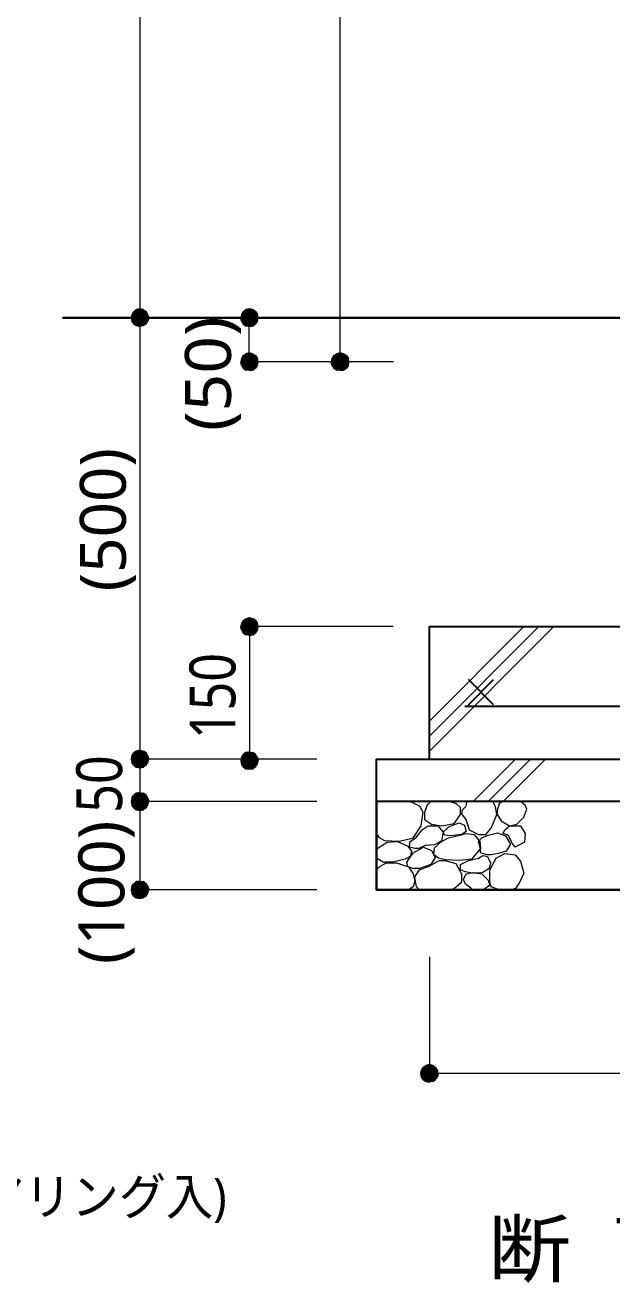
# Model space of a CAD drawing. Header units: millimetres. Extents: x 0 to 420, y 0 to 297.
# Drawn here: x 303.5 to 336.7, y 141.8 to 213 of the extents above; entities that cross this region are included whole.
import ezdxf
from ezdxf.enums import TextEntityAlignment as Align

# ---------------------------------------------------------------- set-up
doc = ezdxf.new("R2010")
doc.units = ezdxf.units.MM
doc.styles.add('kst32b', font='NotoSansJP-Variable.ttf')

msp = doc.modelspace()

# ---------------------------------------------------------------- hatches: boundary and pattern name
for points in [[(309.541, 196.596), (309.499, 196.405), (309.986, 196.405), (309.541, 196.596)], [(316.378, 196.871), (316.188, 196.913), (316.188, 196.405), (316.378, 196.871)], [(316.378, 194.373), (316.188, 194.416), (316.188, 193.908), (316.378, 194.373)], [(321.522, 194.373), (321.331, 194.416), (321.331, 193.908), (321.522, 194.373)], [(316.399, 179.366), (316.209, 179.409), (316.209, 178.922), (316.399, 179.366)], [(309.795, 170.963), (309.986, 170.921), (309.986, 171.408), (309.795, 170.963)], [(315.997, 170.857), (316.209, 170.836), (316.209, 171.323), (315.997, 170.857)], [(309.795, 168.55), (309.986, 168.508), (309.986, 169.016), (309.795, 168.55)], [(309.795, 163.555), (309.986, 163.512), (309.986, 164.021), (309.795, 163.555)], [(325.924, 153.797), (325.882, 153.606), (326.39, 153.606), (325.924, 153.797)]]:
    msp.add_hatch(color=7).paths.add_polyline_path(points)
h = msp.add_hatch(color=7)
h.paths.add_polyline_path([(309.986, 196.913), (309.795, 196.871), (309.986, 196.405), (309.986, 196.913)])
h.paths.add_polyline_path([(309.795, 196.871), (309.986, 196.405), (309.647, 196.765), (309.795, 196.871)])
h.paths.add_polyline_path([(309.986, 196.405), (309.647, 196.765), (309.541, 196.596), (309.986, 196.405)])
h = msp.add_hatch(color=7)
h.paths.add_polyline_path([(310.452, 196.596), (310.346, 196.765), (309.986, 196.405), (310.452, 196.596)])
h.paths.add_polyline_path([(310.346, 196.765), (309.986, 196.405), (310.176, 196.871), (310.346, 196.765)])
h.paths.add_polyline_path([(309.986, 196.405), (310.176, 196.871), (309.986, 196.913), (309.986, 196.405)])
h = msp.add_hatch(color=7)
h.paths.add_polyline_path([(310.346, 196.067), (310.452, 196.215), (309.986, 196.405), (310.346, 196.067)])
h.paths.add_polyline_path([(310.452, 196.215), (309.986, 196.405), (310.494, 196.405), (310.452, 196.215)])
h.paths.add_polyline_path([(309.986, 196.405), (310.494, 196.405), (310.452, 196.596), (309.986, 196.405)])
h = msp.add_hatch(color=7)
h.paths.add_polyline_path([(315.743, 196.596), (315.701, 196.405), (316.188, 196.405), (315.743, 196.596)])
h.paths.add_polyline_path([(315.701, 196.405), (316.188, 196.405), (315.743, 196.215), (315.701, 196.405)])
h.paths.add_polyline_path([(316.188, 196.405), (315.743, 196.215), (315.849, 196.067), (316.188, 196.405)])
h = msp.add_hatch(color=7)
h.paths.add_polyline_path([(316.188, 196.913), (315.997, 196.871), (316.188, 196.405), (316.188, 196.913)])
h.paths.add_polyline_path([(315.997, 196.871), (316.188, 196.405), (315.849, 196.765), (315.997, 196.871)])
h.paths.add_polyline_path([(316.188, 196.405), (315.849, 196.765), (315.743, 196.596), (316.188, 196.405)])
h = msp.add_hatch(color=7)
h.paths.add_polyline_path([(316.696, 196.405), (316.653, 196.596), (316.188, 196.405), (316.696, 196.405)])
h.paths.add_polyline_path([(316.653, 196.596), (316.188, 196.405), (316.548, 196.765), (316.653, 196.596)])
h.paths.add_polyline_path([(316.188, 196.405), (316.548, 196.765), (316.378, 196.871), (316.188, 196.405)])
h = msp.add_hatch(color=7)
h.paths.add_polyline_path([(309.499, 196.405), (309.541, 196.215), (309.986, 196.405), (309.499, 196.405)])
h.paths.add_polyline_path([(309.541, 196.215), (309.986, 196.405), (309.647, 196.067), (309.541, 196.215)])
h.paths.add_polyline_path([(309.986, 196.405), (309.647, 196.067), (309.795, 195.961), (309.986, 196.405)])
h = msp.add_hatch(color=7)
h.paths.add_polyline_path([(309.795, 195.961), (309.986, 195.919), (309.986, 196.405), (309.795, 195.961)])
h.paths.add_polyline_path([(309.986, 195.919), (309.986, 196.405), (310.176, 195.961), (309.986, 195.919)])
h.paths.add_polyline_path([(309.986, 196.405), (310.176, 195.961), (310.346, 196.067), (309.986, 196.405)])
h = msp.add_hatch(color=7)
h.paths.add_polyline_path([(315.849, 196.067), (315.997, 195.94), (316.188, 196.405), (315.849, 196.067)])
h.paths.add_polyline_path([(315.997, 195.94), (316.188, 196.405), (316.188, 195.919), (315.997, 195.94)])
h.paths.add_polyline_path([(316.188, 196.405), (316.188, 195.919), (316.378, 195.94), (316.188, 196.405)])
h = msp.add_hatch(color=7)
h.paths.add_polyline_path([(316.378, 195.94), (316.548, 196.067), (316.188, 196.405), (316.378, 195.94)])
h.paths.add_polyline_path([(316.548, 196.067), (316.188, 196.405), (316.653, 196.215), (316.548, 196.067)])
h.paths.add_polyline_path([(316.188, 196.405), (316.653, 196.215), (316.696, 196.405), (316.188, 196.405)])
h = msp.add_hatch(color=7)
h.paths.add_polyline_path([(315.743, 194.098), (315.701, 193.908), (316.188, 193.908), (315.743, 194.098)])
h.paths.add_polyline_path([(315.701, 193.908), (316.188, 193.908), (315.743, 193.717), (315.701, 193.908)])
h.paths.add_polyline_path([(316.188, 193.908), (315.743, 193.717), (315.849, 193.548), (316.188, 193.908)])
h = msp.add_hatch(color=7)
h.paths.add_polyline_path([(316.188, 194.416), (315.997, 194.373), (316.188, 193.908), (316.188, 194.416)])
h.paths.add_polyline_path([(315.997, 194.373), (316.188, 193.908), (315.849, 194.268), (315.997, 194.373)])
h.paths.add_polyline_path([(316.188, 193.908), (315.849, 194.268), (315.743, 194.098), (316.188, 193.908)])
h = msp.add_hatch(color=7)
h.paths.add_polyline_path([(315.849, 193.548), (315.997, 193.442), (316.188, 193.908), (315.849, 193.548)])
h.paths.add_polyline_path([(315.997, 193.442), (316.188, 193.908), (316.188, 193.421), (315.997, 193.442)])
h.paths.add_polyline_path([(316.188, 193.908), (316.188, 193.421), (316.378, 193.442), (316.188, 193.908)])
h = msp.add_hatch(color=7)
h.paths.add_polyline_path([(316.696, 193.908), (316.653, 194.098), (316.188, 193.908), (316.696, 193.908)])
h.paths.add_polyline_path([(316.653, 194.098), (316.188, 193.908), (316.548, 194.268), (316.653, 194.098)])
h.paths.add_polyline_path([(316.188, 193.908), (316.548, 194.268), (316.378, 194.373), (316.188, 193.908)])
h = msp.add_hatch(color=7)
h.paths.add_polyline_path([(316.378, 193.442), (316.548, 193.548), (316.188, 193.908), (316.378, 193.442)])
h.paths.add_polyline_path([(316.548, 193.548), (316.188, 193.908), (316.653, 193.717), (316.548, 193.548)])
h.paths.add_polyline_path([(316.188, 193.908), (316.653, 193.717), (316.696, 193.908), (316.188, 193.908)])
h = msp.add_hatch(color=7)
h.paths.add_polyline_path([(320.866, 194.098), (320.823, 193.908), (321.331, 193.908), (320.866, 194.098)])
h.paths.add_polyline_path([(320.823, 193.908), (321.331, 193.908), (320.866, 193.717), (320.823, 193.908)])
h.paths.add_polyline_path([(321.331, 193.908), (320.866, 193.717), (320.971, 193.548), (321.331, 193.908)])
h = msp.add_hatch(color=7)
h.paths.add_polyline_path([(321.331, 194.416), (321.141, 194.373), (321.331, 193.908), (321.331, 194.416)])
h.paths.add_polyline_path([(321.141, 194.373), (321.331, 193.908), (320.971, 194.268), (321.141, 194.373)])
h.paths.add_polyline_path([(321.331, 193.908), (320.971, 194.268), (320.866, 194.098), (321.331, 193.908)])
h = msp.add_hatch(color=7)
h.paths.add_polyline_path([(320.971, 193.548), (321.141, 193.442), (321.331, 193.908), (320.971, 193.548)])
h.paths.add_polyline_path([(321.141, 193.442), (321.331, 193.908), (321.331, 193.421), (321.141, 193.442)])
h.paths.add_polyline_path([(321.331, 193.908), (321.331, 193.421), (321.522, 193.442), (321.331, 193.908)])
h = msp.add_hatch(color=7)
h.paths.add_polyline_path([(321.818, 193.908), (321.797, 194.098), (321.331, 193.908), (321.818, 193.908)])
h.paths.add_polyline_path([(321.797, 194.098), (321.331, 193.908), (321.691, 194.268), (321.797, 194.098)])
h.paths.add_polyline_path([(321.331, 193.908), (321.691, 194.268), (321.522, 194.373), (321.331, 193.908)])
h = msp.add_hatch(color=7)
h.paths.add_polyline_path([(321.522, 193.442), (321.691, 193.548), (321.331, 193.908), (321.522, 193.442)])
h.paths.add_polyline_path([(321.691, 193.548), (321.331, 193.908), (321.797, 193.717), (321.691, 193.548)])
h.paths.add_polyline_path([(321.331, 193.908), (321.797, 193.717), (321.818, 193.908), (321.331, 193.908)])
h = msp.add_hatch(color=7)
h.paths.add_polyline_path([(315.743, 179.112), (315.701, 178.922), (316.209, 178.922), (315.743, 179.112)])
h.paths.add_polyline_path([(315.701, 178.922), (316.209, 178.922), (315.743, 178.731), (315.701, 178.922)])
h.paths.add_polyline_path([(316.209, 178.922), (315.743, 178.731), (315.849, 178.562), (316.209, 178.922)])
h = msp.add_hatch(color=7)
h.paths.add_polyline_path([(316.209, 179.409), (315.997, 179.366), (316.209, 178.922), (316.209, 179.409)])
h.paths.add_polyline_path([(315.997, 179.366), (316.209, 178.922), (315.849, 179.26), (315.997, 179.366)])
h.paths.add_polyline_path([(316.209, 178.922), (315.849, 179.26), (315.743, 179.112), (316.209, 178.922)])
h = msp.add_hatch(color=7)
h.paths.add_polyline_path([(315.849, 178.562), (315.997, 178.456), (316.209, 178.922), (315.849, 178.562)])
h.paths.add_polyline_path([(315.997, 178.456), (316.209, 178.922), (316.209, 178.414), (315.997, 178.456)])
h.paths.add_polyline_path([(316.209, 178.922), (316.209, 178.414), (316.399, 178.456), (316.209, 178.922)])
h = msp.add_hatch(color=7)
h.paths.add_polyline_path([(316.696, 178.922), (316.653, 179.112), (316.209, 178.922), (316.696, 178.922)])
h.paths.add_polyline_path([(316.653, 179.112), (316.209, 178.922), (316.548, 179.26), (316.653, 179.112)])
h.paths.add_polyline_path([(316.209, 178.922), (316.548, 179.26), (316.399, 179.366), (316.209, 178.922)])
h = msp.add_hatch(color=7)
h.paths.add_polyline_path([(316.399, 178.456), (316.548, 178.562), (316.209, 178.922), (316.399, 178.456)])
h.paths.add_polyline_path([(316.548, 178.562), (316.209, 178.922), (316.653, 178.731), (316.548, 178.562)])
h.paths.add_polyline_path([(316.209, 178.922), (316.653, 178.731), (316.696, 178.922), (316.209, 178.922)])
h = msp.add_hatch(color=7)
h.paths.add_polyline_path([(309.795, 171.873), (309.647, 171.767), (309.986, 171.408), (309.795, 171.873)])
h.paths.add_polyline_path([(309.647, 171.767), (309.986, 171.408), (309.541, 171.598), (309.647, 171.767)])
h.paths.add_polyline_path([(309.986, 171.408), (309.541, 171.598), (309.499, 171.408), (309.986, 171.408)])
h = msp.add_hatch(color=7)
h.paths.add_polyline_path([(310.346, 171.767), (310.198, 171.873), (309.986, 171.408), (310.346, 171.767)])
h.paths.add_polyline_path([(310.198, 171.873), (309.986, 171.408), (309.986, 171.916), (310.198, 171.873)])
h.paths.add_polyline_path([(309.986, 171.408), (309.986, 171.916), (309.795, 171.873), (309.986, 171.408)])
h = msp.add_hatch(color=7)
h.paths.add_polyline_path([(310.452, 171.217), (310.494, 171.408), (309.986, 171.408), (310.452, 171.217)])
h.paths.add_polyline_path([(310.494, 171.408), (309.986, 171.408), (310.452, 171.598), (310.494, 171.408)])
h.paths.add_polyline_path([(309.986, 171.408), (310.452, 171.598), (310.346, 171.767), (309.986, 171.408)])
h = msp.add_hatch(color=7)
h.paths.add_polyline_path([(315.997, 171.789), (315.849, 171.683), (316.209, 171.323), (315.997, 171.789)])
h.paths.add_polyline_path([(315.849, 171.683), (316.209, 171.323), (315.743, 171.513), (315.849, 171.683)])
h.paths.add_polyline_path([(316.209, 171.323), (315.743, 171.513), (315.701, 171.323), (316.209, 171.323)])
h = msp.add_hatch(color=7)
h.paths.add_polyline_path([(316.548, 171.683), (316.399, 171.789), (316.209, 171.323), (316.548, 171.683)])
h.paths.add_polyline_path([(316.399, 171.789), (316.209, 171.323), (316.209, 171.831), (316.399, 171.789)])
h.paths.add_polyline_path([(316.209, 171.323), (316.209, 171.831), (315.997, 171.789), (316.209, 171.323)])
h = msp.add_hatch(color=7)
h.paths.add_polyline_path([(316.653, 171.132), (316.696, 171.323), (316.209, 171.323), (316.653, 171.132)])
h.paths.add_polyline_path([(316.696, 171.323), (316.209, 171.323), (316.653, 171.513), (316.696, 171.323)])
h.paths.add_polyline_path([(316.209, 171.323), (316.653, 171.513), (316.548, 171.683), (316.209, 171.323)])
h = msp.add_hatch(color=7)
h.paths.add_polyline_path([(309.499, 171.408), (309.541, 171.217), (309.986, 171.408), (309.499, 171.408)])
h.paths.add_polyline_path([(309.541, 171.217), (309.986, 171.408), (309.647, 171.069), (309.541, 171.217)])
h.paths.add_polyline_path([(309.986, 171.408), (309.647, 171.069), (309.795, 170.963), (309.986, 171.408)])
h = msp.add_hatch(color=7)
h.paths.add_polyline_path([(309.986, 170.921), (310.198, 170.963), (309.986, 171.408), (309.986, 170.921)])
h.paths.add_polyline_path([(310.198, 170.963), (309.986, 171.408), (310.346, 171.069), (310.198, 170.963)])
h.paths.add_polyline_path([(309.986, 171.408), (310.346, 171.069), (310.452, 171.217), (309.986, 171.408)])
h = msp.add_hatch(color=7)
h.paths.add_polyline_path([(315.701, 171.323), (315.743, 171.132), (316.209, 171.323), (315.701, 171.323)])
h.paths.add_polyline_path([(315.743, 171.132), (316.209, 171.323), (315.849, 170.984), (315.743, 171.132)])
h.paths.add_polyline_path([(316.209, 171.323), (315.849, 170.984), (315.997, 170.857), (316.209, 171.323)])
h = msp.add_hatch(color=7)
h.paths.add_polyline_path([(316.209, 170.836), (316.399, 170.857), (316.209, 171.323), (316.209, 170.836)])
h.paths.add_polyline_path([(316.399, 170.857), (316.209, 171.323), (316.548, 170.984), (316.399, 170.857)])
h.paths.add_polyline_path([(316.209, 171.323), (316.548, 170.984), (316.653, 171.132), (316.209, 171.323)])
h = msp.add_hatch(color=7)
h.paths.add_polyline_path([(310.346, 169.376), (310.198, 169.481), (309.986, 169.016), (310.346, 169.376)])
h.paths.add_polyline_path([(310.198, 169.481), (309.986, 169.016), (309.986, 169.524), (310.198, 169.481)])
h.paths.add_polyline_path([(309.986, 169.016), (309.986, 169.524), (309.795, 169.481), (309.986, 169.016)])
h = msp.add_hatch(color=7)
h.paths.add_polyline_path([(309.795, 169.481), (309.647, 169.376), (309.986, 169.016), (309.795, 169.481)])
h.paths.add_polyline_path([(309.647, 169.376), (309.986, 169.016), (309.541, 169.206), (309.647, 169.376)])
h.paths.add_polyline_path([(309.986, 169.016), (309.541, 169.206), (309.499, 169.016), (309.986, 169.016)])
h = msp.add_hatch(color=7)
h.paths.add_polyline_path([(309.499, 169.016), (309.541, 168.825), (309.986, 169.016), (309.499, 169.016)])
h.paths.add_polyline_path([(309.541, 168.825), (309.986, 169.016), (309.647, 168.656), (309.541, 168.825)])
h.paths.add_polyline_path([(309.986, 169.016), (309.647, 168.656), (309.795, 168.55), (309.986, 169.016)])
h = msp.add_hatch(color=7)
h.paths.add_polyline_path([(310.452, 168.825), (310.494, 169.016), (309.986, 169.016), (310.452, 168.825)])
h.paths.add_polyline_path([(310.494, 169.016), (309.986, 169.016), (310.452, 169.206), (310.494, 169.016)])
h.paths.add_polyline_path([(309.986, 169.016), (310.452, 169.206), (310.346, 169.376), (309.986, 169.016)])
h = msp.add_hatch(color=7)
h.paths.add_polyline_path([(309.986, 168.508), (310.198, 168.55), (309.986, 169.016), (309.986, 168.508)])
h.paths.add_polyline_path([(310.198, 168.55), (309.986, 169.016), (310.346, 168.656), (310.198, 168.55)])
h.paths.add_polyline_path([(309.986, 169.016), (310.346, 168.656), (310.452, 168.825), (309.986, 169.016)])
h = msp.add_hatch(color=7)
h.paths.add_polyline_path([(309.795, 164.486), (309.647, 164.359), (309.986, 164.021), (309.795, 164.486)])
h.paths.add_polyline_path([(309.647, 164.359), (309.986, 164.021), (309.541, 164.211), (309.647, 164.359)])
h.paths.add_polyline_path([(309.986, 164.021), (309.541, 164.211), (309.499, 164.021), (309.986, 164.021)])
h = msp.add_hatch(color=7)
h.paths.add_polyline_path([(309.499, 164.021), (309.541, 163.83), (309.986, 164.021), (309.499, 164.021)])
h.paths.add_polyline_path([(309.541, 163.83), (309.986, 164.021), (309.647, 163.661), (309.541, 163.83)])
h.paths.add_polyline_path([(309.986, 164.021), (309.647, 163.661), (309.795, 163.555), (309.986, 164.021)])
h = msp.add_hatch(color=7)
h.paths.add_polyline_path([(310.346, 164.359), (310.176, 164.486), (309.986, 164.021), (310.346, 164.359)])
h.paths.add_polyline_path([(310.176, 164.486), (309.986, 164.021), (309.986, 164.507), (310.176, 164.486)])
h.paths.add_polyline_path([(309.986, 164.021), (309.986, 164.507), (309.795, 164.486), (309.986, 164.021)])
h = msp.add_hatch(color=7)
h.paths.add_polyline_path([(310.452, 163.83), (310.494, 164.021), (309.986, 164.021), (310.452, 163.83)])
h.paths.add_polyline_path([(310.494, 164.021), (309.986, 164.021), (310.452, 164.211), (310.494, 164.021)])
h.paths.add_polyline_path([(309.986, 164.021), (310.452, 164.211), (310.346, 164.359), (309.986, 164.021)])
h = msp.add_hatch(color=7)
h.paths.add_polyline_path([(309.986, 163.512), (310.176, 163.555), (309.986, 164.021), (309.986, 163.512)])
h.paths.add_polyline_path([(310.176, 163.555), (309.986, 164.021), (310.346, 163.661), (310.176, 163.555)])
h.paths.add_polyline_path([(309.986, 164.021), (310.346, 163.661), (310.452, 163.83), (309.986, 164.021)])
h = msp.add_hatch(color=7)
h.paths.add_polyline_path([(326.39, 154.114), (326.178, 154.072), (326.39, 153.606), (326.39, 154.114)])
h.paths.add_polyline_path([(326.178, 154.072), (326.39, 153.606), (326.03, 153.966), (326.178, 154.072)])
h.paths.add_polyline_path([(326.39, 153.606), (326.03, 153.966), (325.924, 153.797), (326.39, 153.606)])
h = msp.add_hatch(color=7)
h.paths.add_polyline_path([(326.834, 153.797), (326.729, 153.966), (326.39, 153.606), (326.834, 153.797)])
h.paths.add_polyline_path([(326.729, 153.966), (326.39, 153.606), (326.58, 154.072), (326.729, 153.966)])
h.paths.add_polyline_path([(326.39, 153.606), (326.58, 154.072), (326.39, 154.114), (326.39, 153.606)])
h = msp.add_hatch(color=7)
h.paths.add_polyline_path([(325.882, 153.606), (325.924, 153.416), (326.39, 153.606), (325.882, 153.606)])
h.paths.add_polyline_path([(325.924, 153.416), (326.39, 153.606), (326.03, 153.268), (325.924, 153.416)])
h.paths.add_polyline_path([(326.39, 153.606), (326.03, 153.268), (326.178, 153.162), (326.39, 153.606)])
h = msp.add_hatch(color=7)
h.paths.add_polyline_path([(326.178, 153.162), (326.39, 153.12), (326.39, 153.606), (326.178, 153.162)])
h.paths.add_polyline_path([(326.39, 153.12), (326.39, 153.606), (326.58, 153.162), (326.39, 153.12)])
h.paths.add_polyline_path([(326.39, 153.606), (326.58, 153.162), (326.729, 153.268), (326.39, 153.606)])
h = msp.add_hatch(color=7)
h.paths.add_polyline_path([(326.729, 153.268), (326.834, 153.416), (326.39, 153.606), (326.729, 153.268)])
h.paths.add_polyline_path([(326.834, 153.416), (326.39, 153.606), (326.877, 153.606), (326.834, 153.416)])
h.paths.add_polyline_path([(326.39, 153.606), (326.877, 153.606), (326.834, 153.797), (326.39, 153.606)])

# ---------------------------------------------------------------- linework, layer by layer
at = {"lineweight": 13}
for points in [[(309.986, 257.916), (309.986, 196.405), (309.986, 171.408), (309.986, 169.016), (309.986, 164.021)], [(321.331, 193.908), (321.331, 220.43)], [(324.358, 193.908), (316.188, 193.908), (316.188, 196.405)], [(324.337, 178.922), (316.209, 178.922), (316.209, 171.408)], [(331.724, 178.922), (326.39, 173.567)], [(326.39, 172.72), (332.571, 178.922)], [(333.417, 178.922), (326.39, 171.873)], [(320.019, 171.408), (309.986, 171.408)], [(328.866, 169.016), (331.258, 171.408)], [(332.105, 171.408), (329.713, 169.016)], [(330.56, 169.016), (332.952, 171.408)], [(320.019, 169.016), (309.986, 169.016)], [(325.289, 169.016), (325.819, 168.762), (326.009, 168.402), (325.903, 167.64), (325.416, 166.92), (324.654, 166.751), (323.85, 166.793), (323.554, 166.963), (323.384, 167.196)], [(326.454, 169.016), (326.263, 168.804), (326.094, 168.402), (326.094, 168), (326.496, 167.725), (327.11, 167.64), (327.787, 167.767), (328.147, 168.275), (328.147, 168.677), (327.914, 168.889), (327.512, 169.016)], [(328.507, 169.016), (328.422, 168.719), (328.232, 168.529), (328.189, 168.317), (328.464, 167.957), (328.634, 167.407), (329.163, 167.153), (329.565, 167.153), (329.882, 167.513), (330.2, 168.275), (330.115, 168.719), (329.967, 169.016)], [(330.518, 169.016), (330.327, 168.889), (330.242, 168.571), (330.2, 168.317), (330.433, 167.915), (330.92, 167.64), (331.322, 167.725), (331.724, 168.127), (331.893, 168.571), (331.809, 168.804), (331.534, 169.016)], [(323.384, 166.306), (323.681, 166.518), (323.998, 166.709), (324.57, 166.751), (325.162, 166.476), (325.374, 166.201), (325.289, 165.904), (325.014, 165.756), (324.295, 165.587), (323.765, 165.587), (323.384, 165.798)], [(330.327, 164.021), (329.882, 164.19), (329.798, 164.423), (329.798, 165.142), (330.158, 165.798), (330.645, 166.074), (331.237, 165.989), (331.534, 165.629), (331.724, 164.952), (331.491, 164.465), (331.279, 164.105), (331.047, 164.021)], [(323.384, 165.142), (323.596, 165.354), (323.956, 165.544), (324.527, 165.544), (325.205, 165.312), (325.459, 164.909), (325.564, 164.507), (325.459, 164.19), (325.205, 164.021)], [(325.819, 164.021), (325.649, 164.19), (325.564, 164.74), (325.819, 165.142), (326.369, 165.354), (326.94, 165.671), (327.258, 165.671), (327.872, 165.502), (328.189, 164.909), (328.189, 164.423), (327.914, 164.19), (327.66, 164.021)], [(328.824, 164.021), (328.718, 164.105), (328.422, 164.338), (328.316, 164.592), (328.464, 164.909), (328.866, 164.994), (329.353, 164.909), (329.713, 164.55), (329.798, 164.275), (329.438, 164.021)], [(320.019, 164.021), (309.986, 164.021)], [(326.39, 160.21), (326.39, 153.606)], [(356.383, 160.21), (356.383, 153.606), (326.39, 153.606)]]:
    msp.add_lwpolyline(points, dxfattribs=at)
at = {"lineweight": 0}
for points in [[(309.541, 196.596), (309.499, 196.405), (309.986, 196.405)], [(309.986, 196.405), (309.647, 196.765), (309.541, 196.596)], [(309.795, 196.871), (309.986, 196.405), (309.647, 196.765)], [(309.986, 196.913), (309.795, 196.871), (309.986, 196.405)], [(309.986, 196.405), (310.176, 196.871), (309.986, 196.913)], [(310.346, 196.765), (309.986, 196.405), (310.176, 196.871)], [(310.452, 196.596), (310.346, 196.765), (309.986, 196.405)], [(309.986, 196.405), (310.494, 196.405), (310.452, 196.596)], [(315.743, 196.596), (315.701, 196.405), (316.188, 196.405)], [(316.188, 196.405), (315.849, 196.765), (315.743, 196.596)], [(315.997, 196.871), (316.188, 196.405), (315.849, 196.765)], [(316.188, 196.913), (315.997, 196.871), (316.188, 196.405)], [(316.378, 196.871), (316.188, 196.913), (316.188, 196.405)], [(316.188, 196.405), (316.548, 196.765), (316.378, 196.871)], [(316.653, 196.596), (316.188, 196.405), (316.548, 196.765)], [(316.696, 196.405), (316.653, 196.596), (316.188, 196.405)], [(309.499, 196.405), (309.541, 196.215), (309.986, 196.405)], [(309.541, 196.215), (309.986, 196.405), (309.647, 196.067)], [(309.986, 196.405), (309.647, 196.067), (309.795, 195.961)], [(309.795, 195.961), (309.986, 195.919), (309.986, 196.405)], [(309.986, 195.919), (309.986, 196.405), (310.176, 195.961)], [(309.986, 196.405), (310.176, 195.961), (310.346, 196.067)], [(310.346, 196.067), (310.452, 196.215), (309.986, 196.405)], [(310.452, 196.215), (309.986, 196.405), (310.494, 196.405)], [(315.701, 196.405), (316.188, 196.405), (315.743, 196.215)], [(316.188, 196.405), (315.743, 196.215), (315.849, 196.067)], [(315.849, 196.067), (315.997, 195.94), (316.188, 196.405)], [(315.997, 195.94), (316.188, 196.405), (316.188, 195.919)], [(316.188, 196.405), (316.188, 195.919), (316.378, 195.94)], [(316.378, 195.94), (316.548, 196.067), (316.188, 196.405)], [(316.548, 196.067), (316.188, 196.405), (316.653, 196.215)], [(316.188, 196.405), (316.653, 196.215), (316.696, 196.405)], [(315.743, 194.098), (315.701, 193.908), (316.188, 193.908)], [(315.701, 193.908), (316.188, 193.908), (315.743, 193.717)], [(316.188, 193.908), (315.849, 194.268), (315.743, 194.098)], [(316.188, 193.908), (315.743, 193.717), (315.849, 193.548)], [(315.997, 194.373), (316.188, 193.908), (315.849, 194.268)], [(315.849, 193.548), (315.997, 193.442), (316.188, 193.908)], [(316.188, 194.416), (315.997, 194.373), (316.188, 193.908)], [(315.997, 193.442), (316.188, 193.908), (316.188, 193.421)], [(316.378, 194.373), (316.188, 194.416), (316.188, 193.908)], [(316.188, 193.908), (316.548, 194.268), (316.378, 194.373)], [(316.653, 194.098), (316.188, 193.908), (316.548, 194.268)], [(316.696, 193.908), (316.653, 194.098), (316.188, 193.908)], [(316.188, 193.908), (316.188, 193.421), (316.378, 193.442)], [(316.378, 193.442), (316.548, 193.548), (316.188, 193.908)], [(316.548, 193.548), (316.188, 193.908), (316.653, 193.717)], [(316.188, 193.908), (316.653, 193.717), (316.696, 193.908)], [(320.866, 194.098), (320.823, 193.908), (321.331, 193.908)], [(320.823, 193.908), (321.331, 193.908), (320.866, 193.717)], [(321.331, 193.908), (320.971, 194.268), (320.866, 194.098)], [(321.331, 193.908), (320.866, 193.717), (320.971, 193.548)], [(321.141, 194.373), (321.331, 193.908), (320.971, 194.268)], [(320.971, 193.548), (321.141, 193.442), (321.331, 193.908)], [(321.331, 194.416), (321.141, 194.373), (321.331, 193.908)], [(321.141, 193.442), (321.331, 193.908), (321.331, 193.421)], [(321.522, 194.373), (321.331, 194.416), (321.331, 193.908)], [(321.331, 193.908), (321.691, 194.268), (321.522, 194.373)], [(321.797, 194.098), (321.331, 193.908), (321.691, 194.268)], [(321.818, 193.908), (321.797, 194.098), (321.331, 193.908)], [(321.331, 193.908), (321.331, 193.421), (321.522, 193.442)], [(321.522, 193.442), (321.691, 193.548), (321.331, 193.908)], [(321.691, 193.548), (321.331, 193.908), (321.797, 193.717)], [(321.331, 193.908), (321.797, 193.717), (321.818, 193.908)], [(315.743, 179.112), (315.701, 178.922), (316.209, 178.922)], [(315.701, 178.922), (316.209, 178.922), (315.743, 178.731)], [(316.209, 178.922), (315.849, 179.26), (315.743, 179.112)], [(316.209, 178.922), (315.743, 178.731), (315.849, 178.562)], [(315.997, 179.366), (316.209, 178.922), (315.849, 179.26)], [(315.849, 178.562), (315.997, 178.456), (316.209, 178.922)], [(316.209, 179.409), (315.997, 179.366), (316.209, 178.922)], [(315.997, 178.456), (316.209, 178.922), (316.209, 178.414)], [(316.399, 179.366), (316.209, 179.409), (316.209, 178.922)], [(316.209, 178.922), (316.548, 179.26), (316.399, 179.366)], [(316.653, 179.112), (316.209, 178.922), (316.548, 179.26)], [(316.696, 178.922), (316.653, 179.112), (316.209, 178.922)], [(316.209, 178.922), (316.209, 178.414), (316.399, 178.456)], [(316.399, 178.456), (316.548, 178.562), (316.209, 178.922)], [(316.548, 178.562), (316.209, 178.922), (316.653, 178.731)], [(316.209, 178.922), (316.653, 178.731), (316.696, 178.922)], [(309.647, 171.767), (309.986, 171.408), (309.541, 171.598)], [(309.795, 171.873), (309.647, 171.767), (309.986, 171.408)], [(309.986, 171.408), (309.986, 171.916), (309.795, 171.873)], [(310.198, 171.873), (309.986, 171.408), (309.986, 171.916)], [(310.346, 171.767), (310.198, 171.873), (309.986, 171.408)], [(309.986, 171.408), (310.452, 171.598), (310.346, 171.767)], [(315.849, 171.683), (316.209, 171.323), (315.743, 171.513)], [(315.997, 171.789), (315.849, 171.683), (316.209, 171.323)], [(316.209, 171.323), (316.209, 171.831), (315.997, 171.789)], [(316.399, 171.789), (316.209, 171.323), (316.209, 171.831)], [(316.548, 171.683), (316.399, 171.789), (316.209, 171.323)], [(316.209, 171.323), (316.653, 171.513), (316.548, 171.683)], [(309.986, 171.408), (309.541, 171.598), (309.499, 171.408)], [(309.499, 171.408), (309.541, 171.217), (309.986, 171.408)], [(309.541, 171.217), (309.986, 171.408), (309.647, 171.069)], [(309.986, 171.408), (309.647, 171.069), (309.795, 170.963)], [(309.795, 170.963), (309.986, 170.921), (309.986, 171.408)], [(310.494, 171.408), (309.986, 171.408), (310.452, 171.598)], [(309.986, 170.921), (310.198, 170.963), (309.986, 171.408)], [(310.198, 170.963), (309.986, 171.408), (310.346, 171.069)], [(309.986, 171.408), (310.346, 171.069), (310.452, 171.217)], [(310.452, 171.217), (310.494, 171.408), (309.986, 171.408)], [(316.209, 171.323), (315.743, 171.513), (315.701, 171.323)], [(315.701, 171.323), (315.743, 171.132), (316.209, 171.323)], [(315.743, 171.132), (316.209, 171.323), (315.849, 170.984)], [(316.209, 171.323), (315.849, 170.984), (315.997, 170.857)], [(315.997, 170.857), (316.209, 170.836), (316.209, 171.323)], [(316.696, 171.323), (316.209, 171.323), (316.653, 171.513)], [(316.209, 170.836), (316.399, 170.857), (316.209, 171.323)], [(316.399, 170.857), (316.209, 171.323), (316.548, 170.984)], [(316.209, 171.323), (316.548, 170.984), (316.653, 171.132)], [(316.653, 171.132), (316.696, 171.323), (316.209, 171.323)], [(309.986, 169.016), (309.986, 169.524), (309.795, 169.481)], [(310.198, 169.481), (309.986, 169.016), (309.986, 169.524)], [(309.986, 169.016), (309.541, 169.206), (309.499, 169.016)], [(309.499, 169.016), (309.541, 168.825), (309.986, 169.016)], [(309.647, 169.376), (309.986, 169.016), (309.541, 169.206)], [(309.541, 168.825), (309.986, 169.016), (309.647, 168.656)], [(309.795, 169.481), (309.647, 169.376), (309.986, 169.016)], [(309.986, 169.016), (309.647, 168.656), (309.795, 168.55)], [(309.795, 168.55), (309.986, 168.508), (309.986, 169.016)], [(310.346, 169.376), (310.198, 169.481), (309.986, 169.016)], [(309.986, 169.016), (310.452, 169.206), (310.346, 169.376)], [(310.494, 169.016), (309.986, 169.016), (310.452, 169.206)], [(309.986, 168.508), (310.198, 168.55), (309.986, 169.016)], [(310.198, 168.55), (309.986, 169.016), (310.346, 168.656)], [(309.986, 169.016), (310.346, 168.656), (310.452, 168.825)], [(310.452, 168.825), (310.494, 169.016), (309.986, 169.016)], [(309.986, 164.021), (309.541, 164.211), (309.499, 164.021)], [(309.499, 164.021), (309.541, 163.83), (309.986, 164.021)], [(309.647, 164.359), (309.986, 164.021), (309.541, 164.211)], [(309.541, 163.83), (309.986, 164.021), (309.647, 163.661)], [(309.795, 164.486), (309.647, 164.359), (309.986, 164.021)], [(309.986, 164.021), (309.647, 163.661), (309.795, 163.555)], [(309.986, 164.021), (309.986, 164.507), (309.795, 164.486)], [(309.795, 163.555), (309.986, 163.512), (309.986, 164.021)], [(310.176, 164.486), (309.986, 164.021), (309.986, 164.507)], [(310.346, 164.359), (310.176, 164.486), (309.986, 164.021)], [(309.986, 164.021), (310.452, 164.211), (310.346, 164.359)], [(310.494, 164.021), (309.986, 164.021), (310.452, 164.211)], [(309.986, 163.512), (310.176, 163.555), (309.986, 164.021)], [(310.176, 163.555), (309.986, 164.021), (310.346, 163.661)], [(309.986, 164.021), (310.346, 163.661), (310.452, 163.83)], [(310.452, 163.83), (310.494, 164.021), (309.986, 164.021)], [(326.39, 153.606), (326.03, 153.966), (325.924, 153.797)], [(326.178, 154.072), (326.39, 153.606), (326.03, 153.966)], [(326.39, 154.114), (326.178, 154.072), (326.39, 153.606)], [(326.39, 153.606), (326.58, 154.072), (326.39, 154.114)], [(326.729, 153.966), (326.39, 153.606), (326.58, 154.072)], [(326.834, 153.797), (326.729, 153.966), (326.39, 153.606)], [(325.924, 153.797), (325.882, 153.606), (326.39, 153.606)], [(325.882, 153.606), (325.924, 153.416), (326.39, 153.606)], [(325.924, 153.416), (326.39, 153.606), (326.03, 153.268)], [(326.39, 153.606), (326.03, 153.268), (326.178, 153.162)], [(326.178, 153.162), (326.39, 153.12), (326.39, 153.606)], [(326.39, 153.606), (326.877, 153.606), (326.834, 153.797)], [(326.39, 153.12), (326.39, 153.606), (326.58, 153.162)], [(326.39, 153.606), (326.58, 153.162), (326.729, 153.268)], [(326.729, 153.268), (326.834, 153.416), (326.39, 153.606)], [(326.834, 153.416), (326.39, 153.606), (326.877, 153.606)]]:
    msp.add_lwpolyline(points, close=True, dxfattribs=at)
at = {"lineweight": 30}
for points in [[(305.625, 196.405), (337.629, 196.405)], [(323.384, 169.016), (323.384, 164.021), (359.389, 164.021), (359.389, 169.016)]]:
    msp.add_lwpolyline(points, dxfattribs=at)
at = {"lineweight": 25}
for points in [[(326.39, 171.408), (326.39, 178.922), (337.629, 178.922)], [(328.591, 174.498), (330.01, 175.916)], [(330.01, 174.498), (328.591, 175.916)], [(328.38, 174.413), (354.372, 174.413)]]:
    msp.add_lwpolyline(points, dxfattribs=at)
msp.add_lwpolyline([(323.384, 169.016), (323.384, 171.408), (359.389, 171.408), (359.389, 169.016)], close=True, dxfattribs=at)
at = {"lineweight": 13}
for points in [[(325.776, 166.349), (325.564, 166.349), (325.247, 166.433), (325.289, 166.751), (325.607, 166.963), (325.967, 167.407), (326.305, 167.64), (326.856, 167.64), (327.152, 167.28), (327.067, 166.793), (326.665, 166.56), (326.136, 166.518)], [(327.872, 167.111), (327.554, 167.068), (327.258, 167.111), (327.152, 167.28), (327.47, 167.555), (327.702, 167.682), (328.062, 167.809), (328.359, 167.682), (328.464, 167.322), (328.189, 167.153)], [(330.835, 167.111), (330.56, 167.196), (330.645, 167.407), (330.92, 167.64), (331.534, 167.64), (331.809, 167.196), (331.766, 166.709), (331.237, 166.433), (331.089, 166.645)], [(327.3, 165.714), (326.898, 165.798), (326.623, 165.989), (326.665, 166.391), (327.067, 166.751), (327.47, 166.963), (328.104, 167.111), (328.464, 167.196), (328.909, 167.153), (329.226, 166.751), (329.269, 166.349), (328.761, 165.756), (328.062, 165.671)], [(330.285, 166.074), (329.882, 165.989), (329.629, 165.989), (329.269, 166.116), (329.269, 166.349), (329.163, 166.751), (329.353, 166.963), (329.713, 167.111), (330.242, 167.238), (330.687, 167.068), (330.962, 166.603), (330.729, 166.201)], [(325.819, 165.227), (325.459, 165.227), (325.162, 165.312), (325.099, 165.587), (325.247, 165.798), (325.459, 166.116), (326.051, 166.433), (326.496, 166.243), (326.707, 165.841), (326.454, 165.439)], [(328.824, 164.952), (328.422, 165.036), (328.147, 165.142), (328.147, 165.439), (328.591, 165.671), (329.163, 165.798), (329.396, 165.947), (329.671, 165.904), (329.84, 165.544), (329.755, 165.227), (329.396, 164.994), (329.163, 164.952)]]:
    msp.add_lwpolyline(points, close=True, dxfattribs=at)

# ---------------------------------------------------------------- texts
at = {"style": 'kst32b'}
for s, height, p, p2 in [('(50)', 2.5989, (315.15, 189.992), (315.15, 196.489)), ('(500)', 2.5989, (309.203, 180.912), (309.203, 189.033)), ('150', 2.5989, (315.404, 172.551), (315.404, 177.424)), ('50', 2.5989, (308.991, 168.381), (308.991, 171.629)), ('(100)', 2.5989, (309.118, 159.808), (309.118, 167.93)), ('(ステンレス製ボールベアリング入)', 2.07913, (273.325, 145.605), (314.908, 145.605)), ('断  面  1/20', 3.1187, (329.692, 142.134), (353.082, 142.134))]:
    msp.add_text(s, height=height, dxfattribs=at).set_placement(p, p2, align=Align.FIT)

doc.saveas('drawing.dxf')
